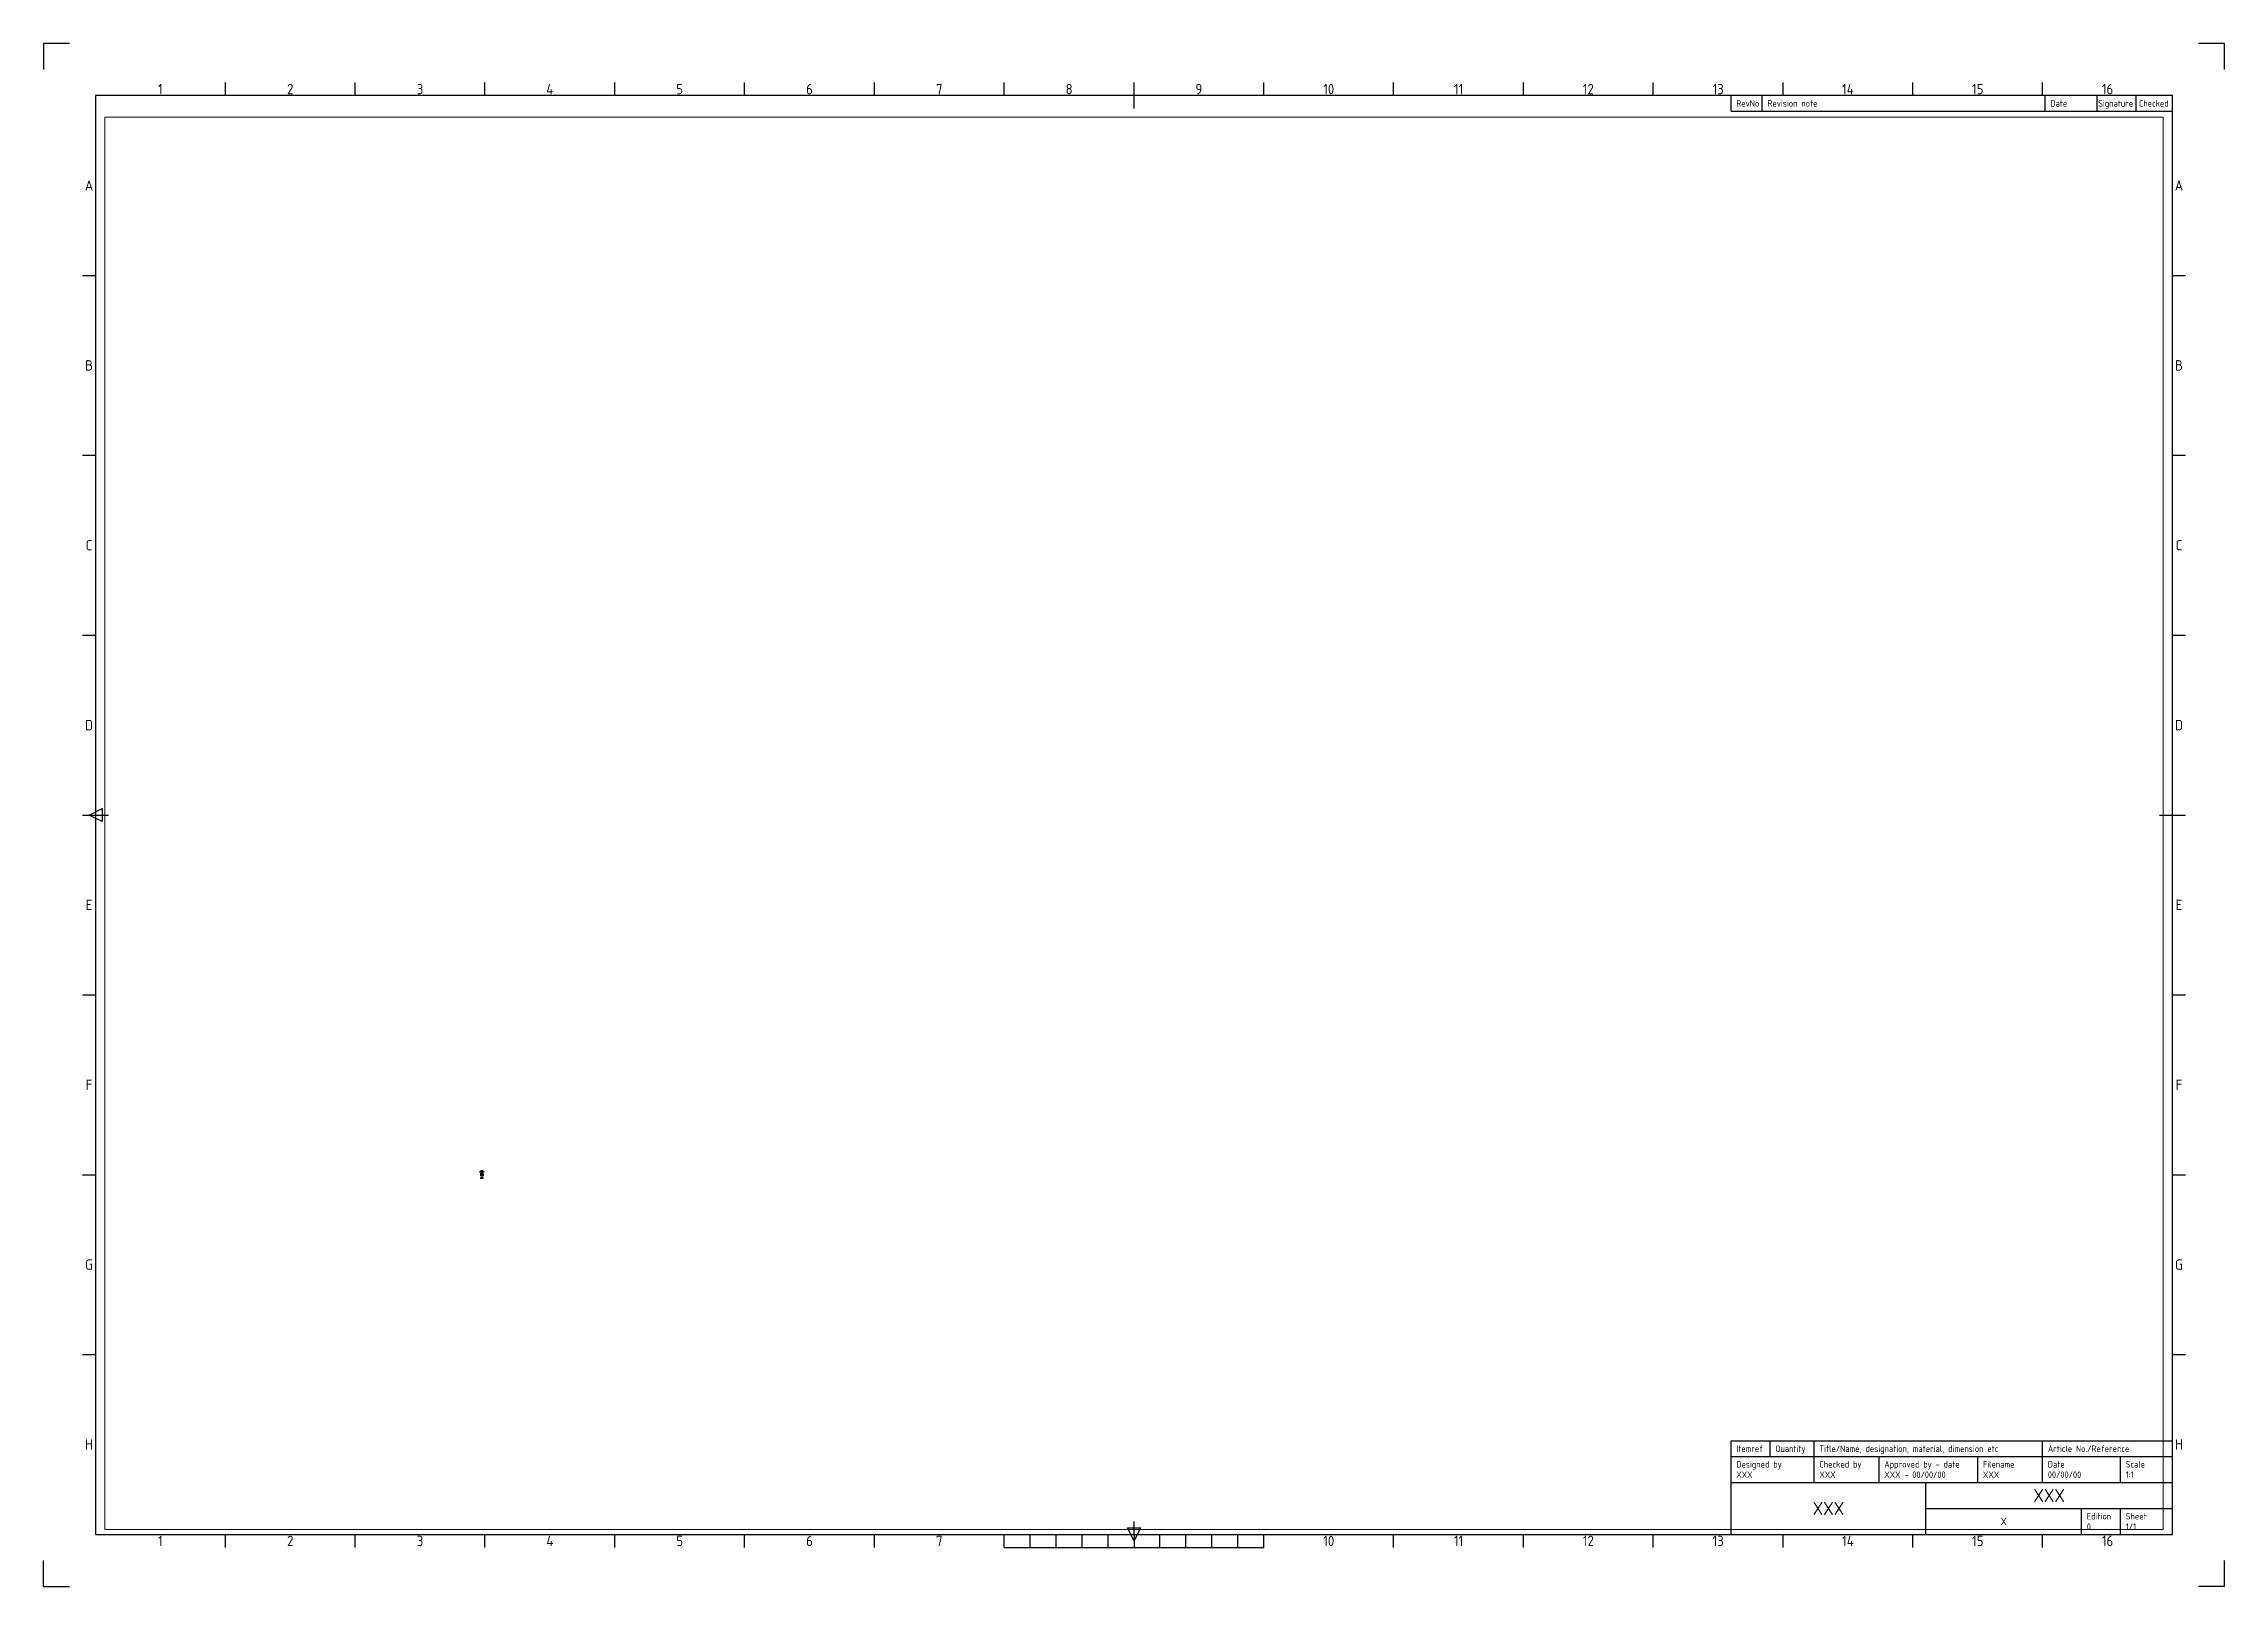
# Paper-space layout 'Format A1 ISO' of a CAD drawing. Header units: millimetres. Extents: x 0 to 840, y 0 to 594.
# The model-space entities are those that its viewports show. They can reach past a viewport. Long polylines and large blocks are cut down to what shows.
import ezdxf
from ezdxf.enums import TextEntityAlignment as Align

# ---------------------------------------------------------------- set-up
doc = ezdxf.new("R2010")
doc.units = ezdxf.units.MM
doc.layers.get('0').update_dxf_attribs({"lineweight": 30})
doc.layers.add('Rzutnia', color=5, linetype='Continuous')
doc.layers.add('Tabelka rysunkowa', color=7, linetype='Continuous')
doc.styles.add('ISO Proportional', font='isocp.shx')
doc.styles.get("Standard").update_dxf_attribs({"font": 'arial.ttf'})
doc.dimstyles.new('ISO-25', dxfattribs={"dimtxt": 2.5, "dimasz": 2.5, "dimexe": 1.25, "dimexo": 0.625, "dimtad": 1, "dimtxsty": 'Standard', "dimcen": 2.5, "dimadec": 0, "dimazin": 0, "dimtfac": 1, "dimtmove": 0, "dimatfit": 3, "dimfxl": 1, "dimarcsym": 0})

# ---------------------------------------------------------------- blocks, each defined once
blk = doc.blocks.new('Tabelka rysunkowa A1 ISO')
at = {"layer": 'Tabelka rysunkowa'}
for p, q in [((10, 594), (0, 594)), ((0, 594), (0, 584)), ((840, 594), (830, 594)), ((840, 584), (840, 594)), ((820, 574), (20, 574)), ((20, 574), (20, 20)), ((70, 574), (70, 579)), ((120, 574), (120, 579)), ((170, 574), (170, 579)), ((220, 574), (220, 579)), ((270, 574), (270, 579)), ((320, 574), (320, 579)), ((370, 574), (370, 579)), ((420, 569), (420, 579)), ((470, 574), (470, 579)), ((520, 574), (520, 579)), ((570, 574), (570, 579)), ((620, 574), (620, 579)), ((650, 568), (650, 574)), ((662, 568), (662, 574)), ((670, 574), (670, 579)), ((720, 574), (720, 579)), ((770, 574), (770, 579)), ((771, 568), (771, 574)), ((791, 568), (791, 574)), ((806, 568), (806, 574)), ((820, 20), (820, 574)), ((650, 568), (820, 568)), ((15, 504.75), (20, 504.75)), ((820, 504.75), (825, 504.75)), ((15, 435.5), (20, 435.5)), ((820, 435.5), (825, 435.5)), ((15, 366.25), (20, 366.25)), ((820, 366.25), (825, 366.25)), ((15, 297), (25, 297)), ((17.5, 297), (22.5, 299.5)), ((22.5, 294.5), (17.5, 297)), ((22.5, 299.5), (22.5, 294.5)), ((815, 297), (825, 297)), ((15, 227.75), (20, 227.75)), ((820, 227.75), (825, 227.75)), ((15, 158.5), (20, 158.5)), ((820, 158.5), (825, 158.5)), ((15, 89.25), (20, 89.25)), ((820, 89.25), (825, 89.25)), ((650, 56), (820, 56)), ((650, 50), (650, 56)), ((665, 50), (665, 56)), ((682, 50), (682, 56)), ((770, 50), (770, 56)), ((650, 50), (820, 50)), ((650, 20), (650, 50)), ((682, 40), (682, 50)), ((707, 40), (707, 50)), ((745, 40), (745, 50)), ((770, 40), (770, 50)), ((800, 40), (800, 50)), ((650, 40), (820, 40)), ((725, 20), (725, 40)), ((725, 30), (820, 30)), ((785, 20), (785, 30)), ((800, 20), (800, 30)), ((20, 20), (820, 20)), ((70, 15), (70, 20)), ((120, 15), (120, 20)), ((170, 15), (170, 20)), ((220, 15), (220, 20)), ((270, 15), (270, 20)), ((320, 15), (320, 20)), ((370, 15), (370, 20)), ((380, 15), (380, 20)), ((390, 15), (390, 20)), ((400, 15), (400, 20)), ((410, 15), (410, 20)), ((417.5, 22.5), (422.5, 22.5)), ((420, 17.5), (417.5, 22.5)), ((420, 20), (420, 25)), ((422.5, 22.5), (420, 17.5)), ((420, 20), (420, 15)), ((430, 15), (430, 20)), ((440, 15), (440, 20)), ((450, 15), (450, 20)), ((460, 15), (460, 20)), ((470, 15), (470, 20)), ((520, 15), (520, 20)), ((570, 15), (570, 20)), ((620, 15), (620, 20)), ((670, 15), (670, 20)), ((720, 15), (720, 20)), ((770, 15), (770, 20)), ((0, 0), (0, 10)), ((370, 15), (470, 15)), ((840, 0), (840, 10)), ((0, 0), (10, 0)), ((840, 0), (830, 0))]:
    blk.add_line(p, q, dxfattribs=at)
at = {"layer": 'Tabelka rysunkowa', "style": 'ISO Proportional'}
for s, p in [('1', (45, 576.5)), ('2', (95, 576.5)), ('3', (145, 576.5)), ('4', (195, 576.5)), ('5', (245, 576.5)), ('6', (295, 576.5)), ('7', (345, 576.5)), ('8', (395, 576.5)), ('9', (445, 576.5)), ('10', (495, 576.5)), ('11', (545, 576.5)), ('12', (595, 576.5)), ('13', (645, 576.5)), ('14', (695, 576.5)), ('15', (745, 576.5)), ('16', (795, 576.5)), ('A', (17.5, 539.375)), ('A', (822.5, 539.375)), ('B', (17.5, 470.125)), ('B', (822.5, 470.125)), ('C', (17.5, 400.875)), ('C', (822.5, 400.875)), ('D', (17.5, 331.625)), ('D', (822.5, 331.625)), ('E', (17.5, 262.375)), ('E', (822.5, 262.375)), ('F', (17.5, 193.125)), ('F', (822.5, 193.125)), ('G', (17.5, 123.875)), ('G', (822.5, 123.875)), ('H', (17.5, 54.625)), ('H', (822.5, 54.625)), ('1', (45, 17.5)), ('2', (95, 17.5)), ('3', (145, 17.5)), ('4', (195, 17.5)), ('5', (245, 17.5)), ('6', (295, 17.5)), ('7', (345, 17.5)), ('10', (495, 17.5)), ('11', (545, 17.5)), ('12', (595, 17.5)), ('13', (645, 17.5)), ('14', (695, 17.5)), ('15', (745, 17.5)), ('16', (795, 17.5))]:
    blk.add_text(s, height=4, dxfattribs=at).set_placement(p, align=Align.MIDDLE)
for s, p in [('RevNo', (652, 571)), ('Revision note', (664, 571)), ('Date', (773, 571)), ('Signature', (791.361, 571)), ('Checked', (807.083, 571)), ('Itemref', (652, 53)), ('Quantity', (667, 53)), ('Title/Name, designation, material, dimension etc', (684, 53)), ('Article No./Reference', (772, 53)), ('Designed by', (652, 47)), ('Checked by', (684, 47)), ('Approved by - date', (709, 47)), ('Filename', (747, 47)), ('Date', (772, 47)), ('Scale', (802, 47)), ('Edition', (787, 27)), ('Sheet', (802, 27))]:
    blk.add_text(s, height=2.5, dxfattribs=at).set_placement(p, align=Align.MIDDLE_LEFT)
at = {"layer": 'Tabelka rysunkowa', "style": 'ISO Proportional', "flags": 8}
for tag, p in [('PROJEKTOWAŁ', (652, 43)), ('SPRAWDZAJĄCY', (684, 43)), ('DATA_ZATWIERDZENIA', (709, 43)), ('NAZWAPLIKU', (747, 43)), ('DATA', (772, 43)), ('SKALA', (802, 43)), ('EDYCJA', (787, 23)), ('ARKUSZ', (802, 23))]:
    blk.add_attdef(tag, text='', height=2.5, dxfattribs=at).set_placement(p, align=Align.MIDDLE_LEFT)
for tag, height, p in [('TYTUŁ', 5, (772.5, 35)), ('WŁAŚCICIEL', 5, (687.5, 30)), ('NUMER_RYSUNKU', 3, (755, 25))]:
    blk.add_attdef(tag, text='', height=height, dxfattribs=at).set_placement(p, align=Align.MIDDLE)
blk = doc.blocks.new('*D5')
at = {"color": 0, "lineweight": -2, "transparency": 16777216}
for p, q in [((2449, 1950), (2446, 1950)), ((2449, 1940), (2446, 1940)), ((2447, 1948), (2447, 1943))]:
    blk.add_line(p, q, dxfattribs=at)
at = {"color": 0, "lineweight": 9, "transparency": 16777216}
for points in [[(2447, 1948), (2448, 1948), (2447, 1950)], [(2447, 1943), (2448, 1943), (2447, 1940)]]:
    blk.add_solid(points, dxfattribs=at)
at = {"layer": 'Defpoints', "color": 0, "lineweight": 9, "transparency": 16777216}
for p in [(2447, 1940), (2450, 1950), (2450, 1940)]:
    blk.add_point(p, dxfattribs=at)
at = {"color": 0, "lineweight": 9, "transparency": 16777216, "insert": (2445, 1945), "char_height": 2.5, "attachment_point": 5, "rotation": 90}
blk.add_mtext('h', dxfattribs=at)
blk = doc.blocks.new('*D6')
at = {"color": 0, "lineweight": -2, "transparency": 16777216}
for p, q in [((2450, 1953), (2450, 1957)), ((2452, 1956), (2498, 1956)), ((2500, 1953), (2500, 1957))]:
    blk.add_line(p, q, dxfattribs=at)
at = {"color": 0, "lineweight": 9, "transparency": 16777216}
for points in [[(2452, 1956), (2452, 1956), (2450, 1956)], [(2498, 1956), (2498, 1956), (2500, 1956)]]:
    blk.add_solid(points, dxfattribs=at)
at = {"layer": 'Defpoints', "color": 0, "lineweight": 9, "transparency": 16777216}
for p in [(2450, 1952), (2500, 1956), (2500, 1952)]:
    blk.add_point(p, dxfattribs=at)
at = {"color": 0, "lineweight": 9, "transparency": 16777216, "insert": (2475, 1958), "char_height": 2.5, "attachment_point": 5}
blk.add_mtext('d', dxfattribs=at)
blk = doc.blocks.new('*D10')
at = {"color": 0, "lineweight": -2, "transparency": 16777216}
for p, q in [((2449, 1913), (2446, 1913)), ((2449, 1903), (2446, 1903)), ((2447, 1910), (2447, 1905))]:
    blk.add_line(p, q, dxfattribs=at)
at = {"color": 0, "lineweight": 9, "transparency": 16777216}
for points in [[(2447, 1910), (2448, 1910), (2447, 1913)], [(2447, 1905), (2448, 1905), (2447, 1903)]]:
    blk.add_solid(points, dxfattribs=at)
at = {"layer": 'Defpoints', "color": 0, "lineweight": 9, "transparency": 16777216}
for p in [(2447, 1903), (2450, 1913), (2450, 1903)]:
    blk.add_point(p, dxfattribs=at)
at = {"color": 0, "lineweight": 9, "transparency": 16777216, "insert": (2445, 1908), "char_height": 2.5, "attachment_point": 5, "rotation": 90}
blk.add_mtext('h', dxfattribs=at)
blk = doc.blocks.new('*D16')
at = {"color": 0, "lineweight": -2, "transparency": 16777216}
for p, q in [((2461, 1916), (2461, 1920)), ((2464, 1919), (2486, 1919)), ((2489, 1916), (2489, 1920))]:
    blk.add_line(p, q, dxfattribs=at)
at = {"color": 0, "lineweight": 9, "transparency": 16777216}
for points in [[(2464, 1919), (2464, 1918), (2461, 1919)], [(2486, 1919), (2486, 1918), (2489, 1919)]]:
    blk.add_solid(points, dxfattribs=at)
at = {"layer": 'Defpoints', "color": 0, "lineweight": 9, "transparency": 16777216}
for p in [(2461, 1915), (2489, 1919), (2489, 1915)]:
    blk.add_point(p, dxfattribs=at)
at = {"color": 0, "lineweight": 9, "transparency": 16777216, "insert": (2475, 1921), "char_height": 2.5, "attachment_point": 5}
blk.add_mtext('d{\\H0.7x;\\S^ 1;}', dxfattribs=at)
blk = doc.blocks.new('*D17')
at = {"color": 0, "lineweight": -2, "transparency": 16777216}
for p, q in [((2450, 1899), (2450, 1895)), ((2452, 1896), (2498, 1896)), ((2500, 1899), (2500, 1895))]:
    blk.add_line(p, q, dxfattribs=at)
at = {"color": 0, "lineweight": 9, "transparency": 16777216}
for points in [[(2452, 1897), (2452, 1896), (2450, 1896)], [(2498, 1897), (2498, 1896), (2500, 1896)]]:
    blk.add_solid(points, dxfattribs=at)
at = {"layer": 'Defpoints', "color": 0, "lineweight": 9, "transparency": 16777216}
for p in [(2450, 1900), (2500, 1900), (2500, 1896)]:
    blk.add_point(p, dxfattribs=at)
at = {"color": 0, "lineweight": 9, "transparency": 16777216, "insert": (2475, 1898), "char_height": 2.5, "attachment_point": 5}
blk.add_mtext('d{\\H0.7x;\\S^ 3;}', dxfattribs=at)
blk = doc.blocks.new('*D23')
at = {"color": 0, "lineweight": -2, "transparency": 16777216}
for p, q in [((2490, 1916), (2490, 1920)), ((2492, 1919), (2498, 1919)), ((2500, 1916), (2500, 1920))]:
    blk.add_line(p, q, dxfattribs=at)
at = {"color": 0, "lineweight": 9, "transparency": 16777216}
for points in [[(2492, 1919), (2492, 1918), (2490, 1919)], [(2498, 1919), (2498, 1918), (2500, 1919)]]:
    blk.add_solid(points, dxfattribs=at)
at = {"layer": 'Defpoints', "color": 0, "lineweight": 9, "transparency": 16777216}
for p in [(2490, 1915), (2500, 1919), (2500, 1915)]:
    blk.add_point(p, dxfattribs=at)
at = {"color": 0, "lineweight": 9, "transparency": 16777216, "insert": (2495, 1921), "char_height": 2.5, "attachment_point": 5}
blk.add_mtext('d{\\H0.7x;\\S^ 2;}', dxfattribs=at)
blk = doc.blocks.new('*D24')
at = {"color": 0, "lineweight": -2, "transparency": 16777216}
for p, q in [((2449, 1883), (2446, 1883)), ((2449, 1873), (2446, 1873)), ((2447, 1881), (2447, 1876))]:
    blk.add_line(p, q, dxfattribs=at)
at = {"color": 0, "lineweight": 9, "transparency": 16777216}
for points in [[(2447, 1881), (2448, 1881), (2447, 1883)], [(2447, 1876), (2448, 1876), (2447, 1873)]]:
    blk.add_solid(points, dxfattribs=at)
at = {"layer": 'Defpoints', "color": 0, "lineweight": 9, "transparency": 16777216}
for p in [(2447, 1873), (2450, 1883), (2450, 1873)]:
    blk.add_point(p, dxfattribs=at)
at = {"color": 0, "lineweight": 9, "transparency": 16777216, "insert": (2445, 1878), "char_height": 2.5, "attachment_point": 5, "rotation": 90}
blk.add_mtext('h', dxfattribs=at)
blk = doc.blocks.new('*D25')
at = {"color": 0, "lineweight": -2, "transparency": 16777216}
for p, q in [((2461, 1886), (2461, 1891)), ((2464, 1890), (2486, 1890)), ((2489, 1886), (2489, 1891))]:
    blk.add_line(p, q, dxfattribs=at)
at = {"color": 0, "lineweight": 9, "transparency": 16777216}
for points in [[(2464, 1890), (2464, 1889), (2461, 1890)], [(2486, 1890), (2486, 1889), (2489, 1890)]]:
    blk.add_solid(points, dxfattribs=at)
at = {"layer": 'Defpoints', "color": 0, "lineweight": 9, "transparency": 16777216}
for p in [(2461, 1886), (2489, 1890), (2489, 1886)]:
    blk.add_point(p, dxfattribs=at)
at = {"color": 0, "lineweight": 9, "transparency": 16777216, "insert": (2475, 1891), "char_height": 2.5, "attachment_point": 5}
blk.add_mtext('d{\\H0.7x;\\S^ 1;}', dxfattribs=at)
blk = doc.blocks.new('*D26')
at = {"color": 0, "lineweight": -2, "transparency": 16777216}
for p, q in [((2450, 1870), (2450, 1866)), ((2452, 1867), (2498, 1867)), ((2500, 1870), (2500, 1866))]:
    blk.add_line(p, q, dxfattribs=at)
at = {"color": 0, "lineweight": 9, "transparency": 16777216}
for points in [[(2452, 1867), (2452, 1867), (2450, 1867)], [(2498, 1867), (2498, 1867), (2500, 1867)]]:
    blk.add_solid(points, dxfattribs=at)
at = {"layer": 'Defpoints', "color": 0, "lineweight": 9, "transparency": 16777216}
for p in [(2450, 1871), (2500, 1871), (2500, 1867)]:
    blk.add_point(p, dxfattribs=at)
at = {"color": 0, "lineweight": 9, "transparency": 16777216, "insert": (2475, 1869), "char_height": 2.5, "attachment_point": 5}
blk.add_mtext('d{\\H0.7x;\\S^ 2;}', dxfattribs=at)
blk = doc.blocks.new('*D28')
at = {"color": 0, "lineweight": -2, "transparency": 16777216}
for p, q in [((2449, 1825), (2446, 1825)), ((2449, 1815), (2446, 1815)), ((2447, 1823), (2447, 1818))]:
    blk.add_line(p, q, dxfattribs=at)
at = {"color": 0, "lineweight": 9, "transparency": 16777216}
for points in [[(2447, 1823), (2448, 1823), (2447, 1825)], [(2447, 1818), (2448, 1818), (2447, 1815)]]:
    blk.add_solid(points, dxfattribs=at)
at = {"layer": 'Defpoints', "color": 0, "lineweight": 9, "transparency": 16777216}
for p in [(2447, 1815), (2450, 1825), (2450, 1815)]:
    blk.add_point(p, dxfattribs=at)
at = {"color": 0, "lineweight": 9, "transparency": 16777216, "insert": (2445, 1820), "char_height": 2.5, "attachment_point": 5, "rotation": 90}
blk.add_mtext('h', dxfattribs=at)
blk = doc.blocks.new('*D29')
at = {"color": 0, "lineweight": -2, "transparency": 16777216}
for p, q in [((2461, 1828), (2461, 1833)), ((2464, 1832), (2486, 1832)), ((2489, 1828), (2489, 1833))]:
    blk.add_line(p, q, dxfattribs=at)
at = {"color": 0, "lineweight": 9, "transparency": 16777216}
for points in [[(2464, 1832), (2464, 1831), (2461, 1832)], [(2486, 1832), (2486, 1831), (2489, 1832)]]:
    blk.add_solid(points, dxfattribs=at)
at = {"layer": 'Defpoints', "color": 0, "lineweight": 9, "transparency": 16777216}
for p in [(2461, 1828), (2489, 1832), (2489, 1828)]:
    blk.add_point(p, dxfattribs=at)
at = {"color": 0, "lineweight": 9, "transparency": 16777216, "insert": (2475, 1833), "char_height": 2.5, "attachment_point": 5}
blk.add_mtext('d{\\H0.7x;\\S^ 1;}', dxfattribs=at)

msp = doc.modelspace()

# ---------------------------------------------------------------- hatches: boundary and pattern name
at = {"lineweight": 9}
h = msp.add_hatch(dxfattribs=at)
h.set_pattern_fill('ANSI31', color=256)
h.paths.add_polyline_path([(2500, 1950), (2450, 1950), (2450, 1940), (2500, 1940)])
h.paths.add_polyline_path([(2500, 1912.5), (2450, 1912.5), (2450, 1902.5), (2500, 1902.5)])
h.paths.add_polyline_path([(2500, 1883.31), (2450, 1883.31), (2450, 1873.31), (2500, 1873.31)])
h = msp.add_hatch(dxfattribs=at)
h.set_pattern_fill('ANSI31', color=256)
h.paths.add_polyline_path([(2500, 1825.31), (2450, 1825.31), (2450, 1815.31), (2500, 1815.31)])

# ---------------------------------------------------------------- linework, layer by layer
at = {"lineweight": 60}
for p, q in [((2450, 1950), (2450, 1952.5)), ((2450, 1952.5), (2500, 1952.5)), ((2450, 1950), (2500, 1950)), ((2450, 1940), (2450, 1950)), ((2450, 1940), (2500, 1940)), ((2450, 1940), (2450, 1937.5)), ((2450, 1937.5), (2500, 1937.5)), ((2500, 1950), (2500, 1952.5)), ((2500, 1950), (2500, 1940)), ((2500, 1940), (2500, 1937.5))]:
    msp.add_line(p, q, dxfattribs=at)
at = {"lineweight": 9}
for p, q in [((2450, 1912.5), (2450, 1915)), ((2460, 1915), (2450, 1915)), ((2450, 1902.5), (2450, 1912.5)), ((2450, 1902.5), (2500, 1902.5)), ((2450, 1902.5), (2450, 1900)), ((2450, 1900), (2500, 1900)), ((2450, 1873.31), (2450, 1883.31)), ((2450, 1873.31), (2500, 1873.31)), ((2450, 1873.31), (2450, 1870.81)), ((2450, 1870.81), (2500, 1870.81)), ((2450, 1815.31), (2450, 1825.31)), ((2450, 1815.31), (2500, 1815.31)), ((2460, 1915), (2460, 1912.5)), ((2461, 1915), (2489, 1915)), ((2461, 1912.5), (2461, 1915)), ((2461, 1885.81), (2489, 1885.81)), ((2461, 1883.31), (2461, 1885.81)), ((2461, 1827.81), (2489, 1827.81)), ((2461, 1825.31), (2461, 1827.81)), ((2461, 1815.31), (2461, 1812.81)), ((2461, 1812.81), (2489, 1812.81)), ((2489, 1912.5), (2489, 1915)), ((2489, 1883.31), (2489, 1885.81)), ((2489, 1825.31), (2489, 1827.81)), ((2489, 1815.31), (2489, 1812.81)), ((2490, 1915), (2490, 1912.5)), ((2490, 1915), (2500, 1915)), ((2500, 1912.5), (2500, 1915)), ((2500, 1912.5), (2500, 1902.5)), ((2500, 1902.5), (2500, 1900)), ((2500, 1883.31), (2500, 1873.31)), ((2500, 1873.31), (2500, 1870.81)), ((2500, 1825.31), (2500, 1815.31))]:
    msp.add_line(p, q, dxfattribs=at)
at = {"lineweight": 40}
for p, q in [((2450, 1912.5), (2500, 1912.5)), ((2450, 1883.31), (2500, 1883.31)), ((2450, 1825.31), (2500, 1825.31))]:
    msp.add_line(p, q, dxfattribs=at)

# ---------------------------------------------------------------- dimensions: what is measured, and where the dimension line sits
at = {"lineweight": 9}
for base, p1, p2, picture, middle in [((2447.128, 1940), (2450, 1950), (2450, 1940), '*D5', (2445.253, 1945)), ((2447.128, 1902.5), (2450, 1912.5), (2450, 1902.5), '*D10', (2445.253, 1907.5)), ((2447.128, 1873.31), (2450, 1883.31), (2450, 1873.31), '*D24', (2445.253, 1878.31)), ((2447.128, 1815.31), (2450, 1825.31), (2450, 1815.31), '*D28', (2445.253, 1820.31))]:
    dim = msp.add_linear_dim(base=base, p1=p1, p2=p2, angle=90, text='h', dimstyle='ISO-25', dxfattribs=at)
    dim.commit()
    dim.dimension.update_dxf_attribs({"geometry": picture, "text_midpoint": middle})
for base, p1, p2, text, picture, middle in [((2500, 1956.049), (2450, 1952.5), (2500, 1952.5), 'd', '*D6', (2475, 1957.945)), ((2500, 1896.19), (2450, 1900), (2500, 1900), 'd{\\H0.7x;\\S^ 3;}', '*D17', (2475, 1898.085)), ((2500, 1867), (2450, 1870.81), (2500, 1870.81), 'd{\\H0.7x;\\S^ 2;}', '*D26', (2475, 1868.895)), ((2489, 1918.718), (2461, 1915), (2489, 1915), 'd{\\H0.7x;\\S^ 1;}', '*D16', (2475, 1920.613)), ((2489, 1889.528), (2461, 1885.81), (2489, 1885.81), 'd{\\H0.7x;\\S^ 1;}', '*D25', (2475, 1891.423)), ((2489, 1831.528), (2461, 1827.81), (2489, 1827.81), 'd{\\H0.7x;\\S^ 1;}', '*D29', (2475, 1833.423)), ((2500, 1918.734), (2490, 1915), (2500, 1915), 'd{\\H0.7x;\\S^ 2;}', '*D23', (2495, 1920.629))]:
    dim = msp.add_linear_dim(base=base, p1=p1, p2=p2, text=text, dimstyle='ISO-25', dxfattribs=at)
    dim.commit()
    dim.dimension.update_dxf_attribs({"geometry": picture, "text_midpoint": middle})

psp = doc.layouts.new('Format A1 ISO')

# ---------------------------------------------------------------- block references
at = {"layer": 'Tabelka rysunkowa'}
ref = psp.add_blockref('Tabelka rysunkowa A1 ISO', (0, 0), dxfattribs=at)
ref.add_attrib('SPRAWDZAJĄCY', 'XXX', dxfattribs={"height": 2.5, "style": 'ISO Proportional'}).set_placement((684, 43), align=Align.MIDDLE_LEFT)
ref.add_attrib('WŁAŚCICIEL', 'XXX', dxfattribs={"height": 5, "style": 'ISO Proportional'}).set_placement((687.5, 30), align=Align.MIDDLE)
ref.add_attrib('PROJEKTOWAŁ', 'XXX', dxfattribs={"height": 2.5, "style": 'ISO Proportional'}).set_placement((652, 43), align=Align.MIDDLE_LEFT)
ref.add_attrib('NAZWAPLIKU', 'XXX', dxfattribs={"height": 2.5, "style": 'ISO Proportional'}).set_placement((747, 43), align=Align.MIDDLE_LEFT)
ref.add_attrib('NUMER_RYSUNKU', 'X', dxfattribs={"height": 3, "style": 'ISO Proportional'}).set_placement((755, 25), align=Align.MIDDLE)
ref.add_attrib('DATA_ZATWIERDZENIA', 'XXX - 00/00/00', dxfattribs={"height": 2.5, "style": 'ISO Proportional'}).set_placement((709, 43), align=Align.MIDDLE_LEFT)
ref.add_attrib('TYTUŁ', 'XXX', dxfattribs={"height": 5, "style": 'ISO Proportional'}).set_placement((772.5, 35), align=Align.MIDDLE)
ref.add_attrib('DATA', '00/00/00', dxfattribs={"height": 2.5, "style": 'ISO Proportional'}).set_placement((772, 43), align=Align.MIDDLE_LEFT)
ref.add_attrib('EDYCJA', '0', dxfattribs={"height": 2.5, "style": 'ISO Proportional'}).set_placement((787, 23), align=Align.MIDDLE_LEFT)
ref.add_attrib('ARKUSZ', '1/1', dxfattribs={"height": 2.5, "style": 'ISO Proportional'}).set_placement((802, 23), align=Align.MIDDLE_LEFT)
ref.add_attrib('SKALA', '1:1', dxfattribs={"height": 2.5, "style": 'ISO Proportional'}).set_placement((802, 43), align=Align.MIDDLE_LEFT)

# ---------------------------------------------------------------- viewports
at = {"layer": 'Rzutnia'}
psp.add_viewport(center=(420.05, 293.84), size=(792.85, 543.8077), view_center_point=(15035.422, 8654.971), view_height=27190.38384, dxfattribs=at)

doc.saveas('drawing.dxf')
